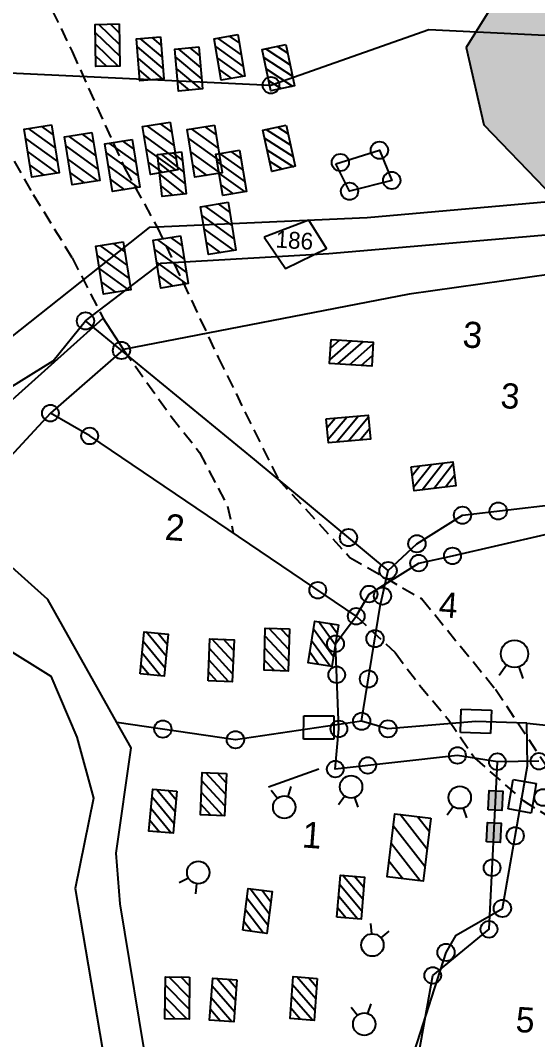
# Model space of a CAD drawing. Header units: metres. Extents: x 316291 to 322492, y 1878982 to 1885522.
# Drawn here: x 319408.6 to 319600.5, y 1882426.3 to 1882804.6 of the extents above; entities that cross this region are included whole.
import ezdxf

# ---------------------------------------------------------------- set-up
doc = ezdxf.new("R2010")
doc.units = ezdxf.units.M
doc.linetypes.add('DASHED', pattern=[0.75, 0.5, -0.25])
for name, color, linetype in [('LINE_FOOTPATH', 1, 'DASHED'), ('OFF', 1, 'Continuous'), ('OTHERS', 1, 'Continuous'), ('POLY_HATCH', 12, 'Continuous'), ('POLY_PARCEL', 6, 'Continuous'), ('POLY_ROAD', 30, 'Continuous'), ('POLY_WATER', 4, 'Continuous'), ('SYM_STONE', 1, 'Continuous'), ('SYM_WELL', 1, 'Continuous'), ('TEXT_PARCEL', 7, 'Continuous')]:
    doc.layers.add(name, color=color, linetype=linetype)
doc.styles.add('TEXT_MAP', font='')
doc.styles.get('TEXT_MAP').set_extended_font_data('Kruti Dev 050')

# ---------------------------------------------------------------- blocks, each defined once
blk = doc.blocks.new('MOTWELL')
for points in [[(-1.54, 2.96), (-0.8, 1.55)], [(1.54, 2.96), (0.8, 1.55)]]:
    blk.add_lwpolyline(points)
blk.add_circle((0, 0), 1.74)
blk = doc.blocks.new('STONE')
blk.add_circle((0, 0), 0.851)
blk = doc.blocks.new('STONESQUARE')
at = {"layer": 'SYM_STONE'}
for p, q in [((-1.036, 0.805), (1.036, 0.805)), ((-1.036, -0.805), (-1.036, 0.805)), ((1.036, 0.805), (1.036, -0.805)), ((1.036, -0.805), (-1.036, -0.805))]:
    blk.add_line(p, q, dxfattribs=at)
blk = doc.blocks.new('STONESQUAREFILLED')
blk.add_hatch(color=256).paths.add_polyline_path([(0.696, -0.481), (0.696, 0.481), (-0.696, 0.481), (-0.696, -0.481)])
blk.add_lwpolyline([(-0.696, 0.481), (0.696, 0.481), (0.696, -0.481), (-0.696, -0.481)], close=True)

msp = doc.modelspace()

# ---------------------------------------------------------------- hatches: boundary and pattern name
at = {"layer": 'OTHERS'}
h = msp.add_hatch(dxfattribs=at)
h.set_pattern_fill('ANSI31', color=256, scale=24.633142, angle=-88.9683, style=0)
h.set_pattern_definition([(316.03166, (321405.985, 1887009.4756), (2.137728, 2.2161315), [])])
h.paths.add_polyline_path([(319436.61, 1882787.46), (319445.56, 1882787.62), (319445.28, 1882803.26), (319436.33, 1882803.1)])
h = msp.add_hatch(dxfattribs=at)
h.set_pattern_fill('ANSI31', color=256, scale=24.633142, angle=-85.1482, style=0)
h.set_pattern_definition([(319.85177, (321136.6953, 1887125.9954), (1.9853307, 2.3536317), [])])
h.paths.add_polyline_path([(319452.98, 1882782.15), (319461.91, 1882782.91), (319460.58, 1882798.49), (319451.66, 1882797.73)])
h = msp.add_hatch(dxfattribs=at)
h.set_pattern_fill('ANSI31', color=256, scale=24.633142, angle=-80.2367, style=0)
h.set_pattern_definition([(324.76326, (320788.7617, 1887254.4296), (1.7765304, 2.5149672), [])])
h.paths.add_polyline_path([(319483.14, 1882782.38), (319491.96, 1882783.9), (319489.31, 1882799.31), (319480.48, 1882797.79)])
h = msp.add_hatch(dxfattribs=at)
h.set_pattern_fill('ANSI31', color=256, scale=24.633142, angle=-84.6581, style=0)
h.set_pattern_definition([(320.34188, (321113.8166, 1887136.3927), (1.965125, 2.3705282), [])])
h.paths.add_polyline_path([(319467.32, 1882778.31), (319476.24, 1882779.14), (319474.78, 1882794.71), (319465.87, 1882793.88)])
h = msp.add_hatch(dxfattribs=at)
h.set_pattern_fill('ANSI31', color=256, scale=24.633142, angle=-78.4686, style=0)
h.set_pattern_definition([(326.531384, (320668.5378, 1887288.6634), (1.698086, 2.568584), [])])
h.paths.add_polyline_path([(319501.52, 1882778.46), (319510.29, 1882780.25), (319507.17, 1882795.57), (319498.39, 1882793.78)])
h = msp.add_hatch(dxfattribs=at)
h.set_pattern_fill('ANSI31', color=256, scale=28.348884, angle=-80.8359, style=0)
h.set_pattern_definition([(324.16406, (320969.214, 1887877.035), (2.0746647, 2.8727934), [])])
h.paths.add_polyline_path([(319412.9, 1882746.4), (319423.08, 1882748.05), (319420.21, 1882765.81), (319410.04, 1882764.17)])
h = msp.add_hatch(dxfattribs=at)
h.set_pattern_fill('ANSI31', color=256, scale=28.348884, angle=-80.8359, style=0)
h.set_pattern_definition([(324.16406, (321013.1617, 1887878.042), (2.0746647, 2.8727934), [])])
h.paths.add_polyline_path([(319456.85, 1882747.41), (319467.03, 1882749.05), (319464.16, 1882766.82), (319453.99, 1882765.18)])
h = msp.add_hatch(dxfattribs=at)
h.set_pattern_fill('ANSI31', color=256, scale=28.348884, angle=-80.8359, style=0)
h.set_pattern_definition([(324.16406, (321029.6237, 1887876.9584), (2.0746647, 2.8727934), [])])
h.paths.add_polyline_path([(319473.31, 1882746.33), (319483.49, 1882747.97), (319480.62, 1882765.74), (319470.45, 1882764.1)])
h = msp.add_hatch(dxfattribs=at)
h.set_pattern_fill('ANSI31', color=256, scale=24.633142, angle=-77.683, style=0)
h.set_pattern_definition([(327.31704, (320606.933, 1887274.288), (1.6627063, 2.5916265), [])])
h.paths.add_polyline_path([(319501.87, 1882748.51), (319510.62, 1882750.42), (319507.28, 1882765.7), (319498.53, 1882763.79)])
h = msp.add_hatch(dxfattribs=at)
h.set_pattern_fill('ANSI31', color=256, scale=28.348884, angle=-80.8359, style=0)
h.set_pattern_definition([(324.16406, (320984.19, 1887874.174), (2.0746647, 2.8727934), [])])
h.paths.add_polyline_path([(319427.88, 1882743.54), (319438.06, 1882745.18), (319435.19, 1882762.95), (319425.01, 1882761.31)])
h = msp.add_hatch(dxfattribs=at)
h.set_pattern_fill('ANSI31', color=256, scale=28.348884, angle=-80.8359, style=0)
h.set_pattern_definition([(324.16406, (320999.1298, 1887871.6437), (2.0746647, 2.8727934), [])])
h.paths.add_polyline_path([(319442.82, 1882741.01), (319453, 1882742.65), (319450.13, 1882760.42), (319439.95, 1882758.78)])
h = msp.add_hatch(dxfattribs=at)
h.set_pattern_fill('ANSI31', color=256, scale=24.633142, angle=-83.5917, style=0)
h.set_pattern_definition([(321.40828, (321026.3572, 1887127.1803), (1.9206666, 2.4066906), [])])
h.paths.add_polyline_path([(319461.26, 1882739.2), (319470.16, 1882740.2), (319468.41, 1882755.75), (319459.51, 1882754.75)])
h = msp.add_hatch(dxfattribs=at)
h.set_pattern_fill('ANSI31', color=256, scale=24.633142, angle=-80.4738, style=0)
h.set_pattern_definition([(324.52624, (320807.8463, 1887206.168), (1.786919, 2.5075966), [])])
h.paths.add_polyline_path([(319483.73, 1882739.56), (319492.57, 1882741.04), (319489.98, 1882756.47), (319481.14, 1882754.98)])
h = msp.add_hatch(dxfattribs=at)
h.set_pattern_fill('ANSI31', color=256, scale=28.348884, angle=-80.8359, style=0)
h.set_pattern_definition([(324.16406, (321034.6676, 1887848.2754), (2.0746647, 2.8727934), [])])
h.paths.add_polyline_path([(319478.36, 1882717.64), (319488.53, 1882719.29), (319485.67, 1882737.05), (319475.49, 1882735.41)])
h = msp.add_hatch(dxfattribs=at)
h.set_pattern_fill('ANSI31', color=256, scale=28.348884, angle=-80.8359, style=0)
h.set_pattern_definition([(324.16406, (321017.055, 1887835.8756), (2.0746647, 2.8727934), [])])
h.paths.add_polyline_path([(319460.74, 1882705.24), (319470.92, 1882706.89), (319468.06, 1882724.65), (319457.88, 1882723.01)])
h = msp.add_hatch(dxfattribs=at)
h.set_pattern_fill('ANSI31', color=256, scale=28.348884, angle=-80.8359, style=0)
h.set_pattern_definition([(324.16406, (320995.771, 1887833.5933), (2.0746647, 2.8727934), [])])
h.paths.add_polyline_path([(319439.46, 1882702.96), (319449.64, 1882704.6), (319446.77, 1882722.37), (319436.59, 1882720.73)])
h = msp.add_hatch(dxfattribs=at)
h.set_pattern_fill('ANSI31', color=256, scale=24.633142, angle=-3.6673, style=0)
h.set_pattern_definition([(41.33272, (315492.4645, 1884984.8672), (-2.0335602, 2.3120885), [])])
h.paths.add_polyline_path([(319538.96, 1882676.24), (319539.53, 1882685.18), (319523.93, 1882686.18), (319523.35, 1882677.24)])
h = msp.add_hatch(dxfattribs=at)
h.set_pattern_fill('ANSI31', color=256, scale=24.633142, angle=5.1618, style=0)
h.set_pattern_definition([(50.161816, (315185.6197, 1884309.3307), (-2.3643406, 1.9725653), [])])
h.paths.add_polyline_path([(319538.51, 1882649.15), (319537.71, 1882658.07), (319522.13, 1882656.66), (319522.94, 1882647.74)])
h = msp.add_hatch(dxfattribs=at)
h.set_pattern_fill('ANSI31', color=256, scale=24.633142, angle=7.0073, style=0)
h.set_pattern_definition([(52.00733, (315166.0865, 1884151.0007), (-2.4266402, 1.895399), [])])
h.paths.add_polyline_path([(319570.19, 1882631.86), (319569.09, 1882640.75), (319553.57, 1882638.85), (319554.66, 1882629.96)])
h = msp.add_hatch(dxfattribs=at)
h.set_pattern_fill('ANSI31', color=256, scale=24.633142, angle=-99.0587, style=0)
h.set_pattern_definition([(305.94135, (322193.99, 1886377.8446), (2.4929303, 1.8073236), [])])
h.paths.add_polyline_path([(319515.38, 1882566.17), (319524.22, 1882564.76), (319526.68, 1882580.2), (319517.84, 1882581.61)])
h = msp.add_hatch(dxfattribs=at)
h.set_pattern_fill('ANSI31', color=256, scale=24.633142, angle=84.4072, style=0)
h.set_pattern_definition([(129.407186, (317020.1958, 1878610.1302), (-2.3791118, -1.9547243), [])])
h.paths.add_polyline_path([(319463.48, 1882576.77), (319454.57, 1882577.64), (319453.04, 1882562.08), (319461.96, 1882561.2)])
h = msp.add_hatch(dxfattribs=at)
h.set_pattern_fill('ANSI31', color=256, scale=24.633142, angle=-91.6836, style=0)
h.set_pattern_definition([(313.31644, (321666.1836, 1886687.331), (2.24031, 2.1123757), [])])
h.paths.add_polyline_path([(319499.01, 1882563.35), (319507.97, 1882563.08), (319508.43, 1882578.72), (319499.47, 1882578.98)])
h = msp.add_hatch(dxfattribs=at)
h.set_pattern_fill('ANSI31', color=256, scale=24.633142, angle=87.5606, style=0)
h.set_pattern_definition([(132.56058, (317266.52, 1878479.6643), (-2.2679816, -2.0826377), [])])
h.paths.add_polyline_path([(319487.91, 1882574.7), (319478.96, 1882575.08), (319478.29, 1882559.46), (319487.24, 1882559.08)])
h = msp.add_hatch(dxfattribs=at)
h.set_pattern_fill('ANSI31', color=256, scale=24.633142, angle=-92.5515, style=0)
h.set_pattern_definition([(312.44852, (321704.7932, 1886600.4357), (2.2720504, 2.078198), [])])
h.paths.add_polyline_path([(319475.4, 1882509.75), (319484.35, 1882509.35), (319485.05, 1882524.98), (319476.1, 1882525.38)])
h = msp.add_hatch(dxfattribs=at)
h.set_pattern_fill('ANSI31', color=256, scale=24.633142, angle=-95.2956, style=0)
h.set_pattern_definition([(309.70442, (321879.016, 1886482.9408), (2.3689392, 1.9670402), [])])
h.paths.add_polyline_path([(319456.34, 1882503.68), (319465.26, 1882502.85), (319466.7, 1882518.43), (319457.78, 1882519.25)])
h = msp.add_hatch(dxfattribs=at)
h.set_pattern_fill('ANSI31', color=256, scale=37.054333, angle=-96.9555, style=0)
h.set_pattern_definition([(308.04451, (323360.803, 1888364.418), (3.647685, 2.8544503), [])])
h.paths.add_polyline_path([(319544.64, 1882486.7), (319558.01, 1882485.07), (319560.86, 1882508.42), (319547.49, 1882510.05)])
h = msp.add_hatch(dxfattribs=at)
h.set_pattern_fill('ANSI31', color=256, scale=24.633142, angle=85.0871, style=0)
h.set_pattern_definition([(130.08707, (317140.2984, 1878491.223), (-2.3557498, -1.982817), [])])
h.paths.add_polyline_path([(319536.34, 1882486.57), (319527.42, 1882487.34), (319526.08, 1882471.76), (319535.01, 1882470.99)])
h = msp.add_hatch(dxfattribs=at)
h.set_pattern_fill('ANSI31', color=256, scale=24.633142, angle=82.5848, style=0)
h.set_pattern_definition([(127.58483, (316933.8586, 1878594.277), (-2.4400702, -1.8780781), [])])
h.paths.add_polyline_path([(319502.05, 1882481.21), (319493.17, 1882482.37), (319491.15, 1882466.86), (319500.03, 1882465.7)])
h = msp.add_hatch(dxfattribs=at)
h.set_pattern_fill('ANSI31', color=256, scale=24.633142, angle=-90.4706, style=0)
h.set_pattern_definition([(314.52941, (321541.6702, 1886602.8575), (2.195092, 2.1593266), [])])
h.paths.add_polyline_path([(319462.28, 1882433.92), (319471.24, 1882433.85), (319471.37, 1882449.49), (319462.41, 1882449.56)])
h = msp.add_hatch(dxfattribs=at)
h.set_pattern_fill('ANSI31', color=256, scale=24.633142, angle=-94.2893, style=0)
h.set_pattern_definition([(310.71072, (321831.2447, 1886454.7178), (2.334028, 2.0083409), [])])
h.paths.add_polyline_path([(319478.83, 1882433.52), (319487.76, 1882432.85), (319488.93, 1882448.45), (319480, 1882449.12)])
h = msp.add_hatch(dxfattribs=at)
h.set_pattern_fill('ANSI31', color=256, scale=24.633142, angle=-94.2893, style=0)
h.set_pattern_definition([(310.71072, (321861.1013, 1886455.236), (2.334028, 2.0083409), [])])
h.paths.add_polyline_path([(319508.68, 1882434.04), (319517.62, 1882433.37), (319518.79, 1882448.97), (319509.85, 1882449.64)])
at = {"layer": 'POLY_HATCH', "ltscale": 10}
h = msp.add_hatch(dxfattribs=at)
h.set_pattern_fill('ZIGZAG', color=256, scale=5.378167, angle=-4.2893, style=0)
h.set_pattern_definition([(355.7107, (317327.343, 1881245.552), (18.30498, 15.75073), [17.07568, -17.07568]), (85.7107, (317344.371, 1881244.275), (-15.75073, 18.30498), [17.07568, -17.07568])])
h.paths.add_polyline_path([(319666.23, 1882839.15), (319613.33, 1882834.22), (319591.41, 1882822.56), (319573.95, 1882794.5), (319580.55, 1882765.77), (319603.21, 1882742.28), (319621.48, 1882738.7), (319644.97, 1882746.2), (319665.43, 1882758.79), (319673.93, 1882775.95), (319657.98, 1882794.65), (319652.58, 1882810.71), (319668.29, 1882821.5)])
h.paths.add_polyline_path([(319439.14, 1882928.62), (319405.23, 1882973.12), (319408.65, 1883014.82), (319422.19, 1883035.66), (319486.08, 1883026.14), (319534.05, 1883017.23), (319589.04, 1883011.33), (319604.57, 1883007.22), (319602.34, 1882991.43), (319606.79, 1882973.96), (319611.54, 1882956.46), (319618.3, 1882942.07), (319614.64, 1882922.85), (319618.19, 1882905.15), (319622.58, 1882886.8), (319634.9, 1882871.69), (319645, 1882858.53), (319641.9, 1882850.78), (319615.15, 1882846.88), (319579.06, 1882840.73), (319565.14, 1882854.18), (319546.34, 1882873.61), (319533.57, 1882886.68), (319536.18, 1882911.6), (319550.12, 1882933.89), (319577.16, 1882945.45), (319575.2, 1882956.83), (319554.25, 1882955.44), (319510.75, 1882945.12), (319463.05, 1882933.92)])
h.paths.add_polyline_path([(318903, 1881851.64), (318906.7, 1881856.87), (318915.67, 1881858.77), (318916.95, 1881869.71), (318911.66, 1881883.7), (318913.06, 1881901.24), (318924.04, 1881923.76), (318925.86, 1881934.47), (318943.03, 1881939.06), (318953.79, 1881941.56), (318947.42, 1881953.43), (318939.52, 1881969.47), (318937.18, 1881988.57), (318938.02, 1881998.62), (318943.15, 1882009.26), (318957, 1882018.7), (318985.48, 1882029.24), (318995.33, 1882036.77), (318984.14, 1882050.66), (318986.22, 1882077.16), (319003.84, 1882097.52), (319001.25, 1882105.8), (318985.55, 1882120.95), (318986.62, 1882143.84), (319001.47, 1882161.48), (319016.31, 1882169.37), (319019.46, 1882175.75), (318999.9, 1882183.46), (318989.32, 1882198.22), (318989.02, 1882214.97), (318987.51, 1882232.91), (318990.67, 1882254.18), (318993.68, 1882263.69), (319003.13, 1882278.06), (319015.76, 1882288.32), (319028.79, 1882298.92), (319025.42, 1882314.06), (319021.3, 1882324.11), (319028.03, 1882346.4), (319037.38, 1882366.83), (319045.71, 1882373.74), (319054.2, 1882382.66), (319062.05, 1882395.31), (319054.43, 1882407.82), (319047.1, 1882421.61), (319060.58, 1882443.2), (319082.51, 1882454.79), (319105, 1882466.52), (319126.95, 1882470.94), (319151, 1882476.49), (319170.25, 1882474.49), (319189.42, 1882468.83), (319206.26, 1882456.72), (319223.34, 1882445.33), (319239.2, 1882432.38), (319240.78, 1882420.31), (319239.34, 1882409.76), (319249.29, 1882406.26), (319258.05, 1882399.17), (319259.49, 1882385.28), (319259.79, 1882370.92), (319259.81, 1882365.04), (319265.12, 1882370.89), (319297.57, 1882375.62), (319305.37, 1882377.79), (319318.11, 1882369.85), (319338.35, 1882366.31), (319351.93, 1882362.17), (319364.23, 1882355.73), (319370.53, 1882347.73), (319374.94, 1882339.12), (319381.33, 1882329.82), (319387.97, 1882319.03), (319394.73, 1882307.5), (319401.77, 1882294.66), (319407.42, 1882280.45), (319414.03, 1882271.68), (319412.21, 1882260.98), (319411.02, 1882248.75), (319404.67, 1882238.93), (319400.38, 1882229.52), (319416.94, 1882223.49), (319435.87, 1882222.08), (319454.89, 1882221.75), (319465.58, 1882218.38), (319474.07, 1882210.2), (319480.54, 1882199.61), (319479.71, 1882194.71), (319488.73, 1882200.83), (319502.07, 1882200.94), (319516.09, 1882200.25), (319531.99, 1882200.16), (319546.89, 1882198.86), (319560.57, 1882191.22), (319574.41, 1882183.2), (319581.25, 1882175.15), (319586.26, 1882159.7), (319609.37, 1882140.06), (319609.27, 1882123.33), (319611.72, 1882102.08), (319630.47, 1882052.61), (319641.65, 1882023.14), (319625.41, 1881990.08), (319602.13, 1881958.68), (319581.7, 1881915), (319552.87, 1881930.35), (319488.86, 1881953.99), (319436.75, 1881975.6), (319396.4, 1882033.25), (319340.86, 1882084.51), (319333.36, 1882122.74), (319311.54, 1882156.02), (319288.6, 1882169.42), (319280.33, 1882207.34), (319248.96, 1882254.14), (319214.28, 1882301.95), (319183.28, 1882353.62), (319165.3, 1882382.85), (319126.72, 1882393.73), (319120.65, 1882345.51), (319113.34, 1882330.99), (319110.45, 1882315.01), (319125.02, 1882285.66), (319119.07, 1882254.09), (319112.21, 1882220.32), (319125.3, 1882196.36), (319118.54, 1882153.92), (319100.26, 1882113.85), (319093.21, 1882082.74), (319055.36, 1882043.01), (319043.3, 1882010.38), (319005.73, 1881974.4), (318998.12, 1881950.24), (319001.66, 1881930.25), (318974.45, 1881901.78), (318951.69, 1881872.22), (318952.37, 1881853.71), (318943.44, 1881842.7), (318929.43, 1881849.4), (318913.79, 1881847.3), (318906.89, 1881845.44)])
h.paths.add_polyline_path([(318432.45, 1882009.59), (318394.4, 1882043.13), (318379.84, 1882080.69), (318369.1, 1882119.13), (318370.99, 1882140.41), (318386.51, 1882165.88), (318422.24, 1882174.78), (318448.32, 1882171.08), (318431.53, 1882205.92), (318379.4, 1882202.31), (318379.11, 1882248.65), (318387.86, 1882268.83), (318427.52, 1882283.81), (318450.46, 1882300.03), (318469.68, 1882297.43), (318482.53, 1882310.36), (318480.93, 1882323.8), (318487.25, 1882342.43), (318515.97, 1882350.7), (318541.45, 1882362.1), (318558.82, 1882360.1), (318572.52, 1882382.35), (318593.62, 1882389.45), (318608.79, 1882394.69), (318621.45, 1882389.68), (318626.21, 1882418.27), (318628.41, 1882436.06), (318616.31, 1882471.7), (318632.02, 1882491.95), (318648.76, 1882510.37), (318666.96, 1882525.22), (318689.3, 1882556.55), (318716.44, 1882582.3), (318742.57, 1882579.18), (318770.36, 1882590.41), (318796.57, 1882588.45), (318804.8, 1882586.09), (318833.28, 1882583.38), (318842.05, 1882572.88), (318838.13, 1882547.7), (318835.6, 1882517.78), (318822.39, 1882507.77), (318828.43, 1882491.69), (318849.04, 1882476.83), (318861.43, 1882452.74), (318864.04, 1882421.86), (318857.03, 1882394.02), (318850.9, 1882385.79), (318882.98, 1882377.02), (318900.6, 1882353.11), (318910.83, 1882323.4), (318907.56, 1882306.85), (318899.02, 1882289.55), (318898.1, 1882273.41), (318888.45, 1882256.76), (318920.64, 1882257.24), (318927.3, 1882241.69), (318930.2, 1882222.37), (318927.92, 1882195.9), (318913.16, 1882165.17), (318937.6, 1882139.6), (318943.32, 1882127.01), (318936.79, 1882105.5), (318921.26, 1882080.03), (318887.54, 1882066.93), (318863.14, 1882069.92), (318853.56, 1882061.95), (318875.27, 1882053.96), (318893.96, 1882044.45), (318902.84, 1882027.57), (318906.18, 1882006.48), (318895.84, 1882003.78), (318882.53, 1882000.15), (318877.92, 1881988.91), (318853.23, 1881980.34), (318847.51, 1881969.77), (318852.12, 1881957.85), (318879.85, 1881952.87), (318894.71, 1881938.44), (318890.6, 1881918.49), (318874.93, 1881898.82), (318855.34, 1881888.71), (318852.96, 1881880.2), (318879.37, 1881873.01), (318899.23, 1881855.89), (318901.24, 1881839.48), (318896.92, 1881829.7), (318889.91, 1881811.54), (318876.84, 1881796.44), (318872.43, 1881793.07), (318865.66, 1881797.83), (318878.55, 1881825.34), (318882.77, 1881835.93), (318873.76, 1881850.29), (318841.39, 1881868.99), (318846.27, 1881900.8), (318844.72, 1881930.69), (318836.61, 1881954.6), (318842.98, 1881984.08), (318849.66, 1882002.81), (318836.65, 1882023.01), (318815.11, 1882045.52), (318816.35, 1882075.57), (318824.02, 1882087.76), (318822.66, 1882115.22), (318811.7, 1882140.64), (318796.86, 1882148.78), (318796.92, 1882173), (318801.45, 1882195.22), (318799.19, 1882218.13), (318794.84, 1882240.28), (318789.12, 1882264.01), (318798.99, 1882288.23), (318801.56, 1882308.93), (318795.18, 1882331.23), (318784.39, 1882351.46), (318797.23, 1882375.83), (318807.15, 1882400.78), (318803.25, 1882426.41), (318795.77, 1882451.38), (318784.62, 1882471.63), (318771.22, 1882484.29), (318768.99, 1882495.18), (318762.25, 1882502.9), (318743.63, 1882497.64), (318726.45, 1882486.91), (318721.46, 1882473.41), (318716.39, 1882456.41), (318718.43, 1882450.34), (318705.67, 1882441.87), (318694.05, 1882431.27), (318696.4, 1882414.45), (318694.35, 1882398.15), (318686.32, 1882381.19), (318676.44, 1882364.18), (318664.89, 1882344.7), (318652.25, 1882325.49), (318646.09, 1882308.05), (318637.84, 1882271.47), (318623.51, 1882254.42), (318606.05, 1882235.02), (318603.4, 1882203.42), (318592.53, 1882187.96), (318564.85, 1882178.02), (318559.88, 1882157.31), (318572.67, 1882134.16), (318578.37, 1882112.65), (318564.09, 1882091.35), (318554.21, 1882066.94), (318551.83, 1882036.42), (318551.91, 1882006.65), (318552.92, 1881986.78), (318546.31, 1881981.36), (318520.56, 1881996.98), (318491.96, 1882009.29), (318462.66, 1882019.63)])

# ---------------------------------------------------------------- linework, layer by layer
at = {"layer": 'LINE_FOOTPATH', "ltscale": 10}
for points in [[(319363.96, 1883017.92), (319374.49, 1882945.72), (319375.41, 1882928.85), (319385.19, 1882899.5), (319391.04, 1882871.69), (319407.46, 1882835.31), (319427.79, 1882793.04), (319447.41, 1882749.58), (319459.36, 1882727.86), (319482, 1882679.49), (319504.26, 1882634.3), (319530.9, 1882605.22), (319557.61, 1882589.84), (319584.83, 1882556.39), (319608.46, 1882520.71), (319641.69, 1882501.11), (319644.74, 1882498.37)], [(319387.59, 1882786), (319398.83, 1882765.3), (319413.35, 1882739.99), (319427.84, 1882716.48), (319439.32, 1882694.07)], [(319446.88, 1882682.43), (319464.58, 1882657.53), (319475.1, 1882644.2), (319485.47, 1882624.28), (319487.62, 1882614.27)], [(319533.23, 1882583.41), (319547.64, 1882569.9), (319556.74, 1882557.87), (319567.59, 1882544.82), (319577.16, 1882530.74), (319595.18, 1882515.02), (319623.87, 1882496.85), (319643.96, 1882480.46), (319671.08, 1882465.7), (319687.54, 1882453.47), (319701.64, 1882446.2), (319724.78, 1882430.51), (319754.64, 1882416.17), (319779.33, 1882405.47), (319808.5, 1882389.97)]]:
    msp.add_lwpolyline(points, dxfattribs=at)
at = {"layer": 'OFF'}
msp.add_lwpolyline([(319446.88, 1882682.43), (319439.32, 1882694.07)], dxfattribs=at)
at = {"layer": 'OTHERS'}
for points in [[(319445.28, 1882803.26), (319445.56, 1882787.62), (319436.61, 1882787.46), (319436.33, 1882803.1)], [(319460.58, 1882798.49), (319461.91, 1882782.91), (319452.98, 1882782.15), (319451.66, 1882797.73)], [(319489.31, 1882799.31), (319491.96, 1882783.9), (319483.14, 1882782.38), (319480.48, 1882797.79)], [(319474.78, 1882794.71), (319476.24, 1882779.14), (319467.32, 1882778.31), (319465.87, 1882793.88)], [(319507.17, 1882795.57), (319510.29, 1882780.25), (319501.52, 1882778.46), (319498.39, 1882793.78)], [(319420.21, 1882765.81), (319423.08, 1882748.05), (319412.9, 1882746.4), (319410.04, 1882764.17)], [(319464.16, 1882766.82), (319467.03, 1882749.05), (319456.85, 1882747.41), (319453.99, 1882765.18)], [(319480.62, 1882765.74), (319483.49, 1882747.97), (319473.31, 1882746.33), (319470.45, 1882764.1)], [(319507.28, 1882765.7), (319510.62, 1882750.42), (319501.87, 1882748.51), (319498.53, 1882763.79)], [(319435.19, 1882762.95), (319438.06, 1882745.18), (319427.88, 1882743.54), (319425.01, 1882761.31)], [(319450.13, 1882760.42), (319453, 1882742.65), (319442.82, 1882741.01), (319439.95, 1882758.78)], [(319468.41, 1882755.75), (319470.16, 1882740.2), (319461.26, 1882739.2), (319459.51, 1882754.75)], [(319489.98, 1882756.47), (319492.57, 1882741.04), (319483.73, 1882739.56), (319481.14, 1882754.98)], [(319485.67, 1882737.05), (319488.53, 1882719.29), (319478.36, 1882717.64), (319475.49, 1882735.41)], [(319468.06, 1882724.65), (319470.92, 1882706.89), (319460.74, 1882705.24), (319457.88, 1882723.01)], [(319446.77, 1882722.37), (319449.64, 1882704.6), (319439.46, 1882702.96), (319436.59, 1882720.73)], [(319523.93, 1882686.18), (319539.53, 1882685.18), (319538.96, 1882676.24), (319523.35, 1882677.24)], [(319522.13, 1882656.66), (319537.71, 1882658.07), (319538.51, 1882649.15), (319522.94, 1882647.74)], [(319553.57, 1882638.85), (319569.09, 1882640.75), (319570.19, 1882631.86), (319554.66, 1882629.96)], [(319526.68, 1882580.2), (319524.22, 1882564.76), (319515.38, 1882566.17), (319517.84, 1882581.61)], [(319453.04, 1882562.08), (319454.57, 1882577.64), (319463.48, 1882576.77), (319461.96, 1882561.2)], [(319508.43, 1882578.72), (319507.97, 1882563.08), (319499.01, 1882563.35), (319499.47, 1882578.98)], [(319478.29, 1882559.46), (319478.96, 1882575.08), (319487.91, 1882574.7), (319487.24, 1882559.08)], [(319485.05, 1882524.98), (319484.35, 1882509.35), (319475.4, 1882509.75), (319476.1, 1882525.38)], [(319466.7, 1882518.43), (319465.26, 1882502.85), (319456.34, 1882503.68), (319457.78, 1882519.25)], [(319560.86, 1882508.42), (319558.01, 1882485.07), (319544.64, 1882486.7), (319547.49, 1882510.05)], [(319526.08, 1882471.76), (319527.42, 1882487.34), (319536.34, 1882486.57), (319535.01, 1882470.99)], [(319491.15, 1882466.86), (319493.17, 1882482.37), (319502.05, 1882481.21), (319500.03, 1882465.7)], [(319471.37, 1882449.49), (319471.24, 1882433.85), (319462.28, 1882433.92), (319462.41, 1882449.56)], [(319488.93, 1882448.45), (319487.76, 1882432.85), (319478.83, 1882433.52), (319480, 1882449.12)], [(319518.79, 1882448.97), (319517.62, 1882433.37), (319508.68, 1882434.04), (319509.85, 1882449.64)]]:
    msp.add_lwpolyline(points, close=True, dxfattribs=at)
at = {"layer": 'POLY_HATCH', "ltscale": 10}
msp.add_lwpolyline([(319666.23, 1882839.15), (319613.33, 1882834.22), (319591.41, 1882822.56), (319573.95, 1882794.5), (319580.55, 1882765.77), (319603.21, 1882742.28), (319621.48, 1882738.7), (319644.97, 1882746.2), (319665.43, 1882758.79), (319673.93, 1882775.95), (319657.98, 1882794.65), (319652.58, 1882810.71), (319668.29, 1882821.5)], close=True, dxfattribs=at)
at = {"layer": 'POLY_PARCEL'}
for points in [[(319386.35, 1882646.51), (319371.7, 1882660.74), (319358, 1882654.35), (319269.81, 1882728.9), (319238.6, 1882736.56), (319250.41, 1882747.73), (319274.01, 1882752.24), (319329.23, 1882762.99), (319372.95, 1882786.6), (319501.58, 1882780.52), (319560.16, 1882801.24), (319633.78, 1882797.63)], [(319676.02, 1882782.18), (319674.33, 1882775.15), (319656.52, 1882756.95), (319623.07, 1882712.85), (319552.87, 1882702.9), (319446.88, 1882682.43)], [(319545.05, 1882600.39), (319495.45, 1882641.63), (319432.79, 1882693.02)], [(319533.23, 1882583.41), (319434.34, 1882650.32), (319419.77, 1882658.79)], [(319533.23, 1882583.41), (319537.96, 1882591.66), (319556.39, 1882603.14), (319568.94, 1882605.82), (319620.54, 1882617.75), (319650.38, 1882638.01), (319660.06, 1882629.44), (319693.86, 1882623.18), (319715.51, 1882610.55), (319713.23, 1882595.61), (319704.83, 1882596.54), (319697.9, 1882592.7), (319694.34, 1882585.39), (319688.14, 1882582.86)], [(319545.05, 1882600.39), (319555.75, 1882610.31), (319572.64, 1882620.91), (319606.47, 1882624.88), (319641.42, 1882628.39), (319665.83, 1882636.87)], [(319535.23, 1882544.42), (319542.14, 1882587.21), (319545.05, 1882600.39)], [(319585.59, 1882529.43), (319570.76, 1882531.74), (319525.45, 1882526.7), (319526.79, 1882541.57), (319525.53, 1882573.2), (319533.23, 1882583.41)], [(319535.23, 1882544.42), (319488.42, 1882537.57), (319444.43, 1882544.01)], [(319483.04, 1882376.66), (319511.05, 1882391.53), (319554.83, 1882421.94), (319566.53, 1882458.64), (319570.25, 1882465.09), (319587.46, 1882474.95), (319596.75, 1882527.89), (319596.51, 1882543.71)], [(319596.51, 1882543.71), (319577.63, 1882544.35), (319545, 1882541.62), (319535.23, 1882544.42)], [(319596.51, 1882543.71), (319613.02, 1882541.95)], [(319489.46, 1882357.45), (319520.39, 1882376.15), (319554.46, 1882409.92), (319561.6, 1882450.09), (319582.48, 1882467.2), (319585.59, 1882529.43)], [(319601.01, 1882529.57), (319585.59, 1882529.43)]]:
    msp.add_lwpolyline(points, dxfattribs=at)
for points in [[(319525.61, 1882751.28), (319541.81, 1882756.39), (319546.41, 1882745.17), (319530.73, 1882741.16)], [(319499.12, 1882724.11), (319506.94, 1882712.5), (319522.16, 1882719.86), (319515.62, 1882730.43)]]:
    msp.add_lwpolyline(points, close=True, dxfattribs=at)
at = {"layer": 'POLY_PARCEL', "ltscale": 10}
msp.add_lwpolyline([(319519.33, 1882526.6), (319500.64, 1882519.94)], dxfattribs=at)
at = {"layer": 'POLY_ROAD'}
for points in [[(319676.57, 1882759.27), (319638.15, 1882740.17), (319537.26, 1882731.27), (319456.4, 1882727.73), (319397.06, 1882680.72)], [(319432.79, 1882693.02), (319460.9, 1882714.5), (319523.09, 1882718.07), (319643.72, 1882728.5), (319655.59, 1882734.74), (319671.13, 1882745.74)], [(319444.43, 1882544.01), (319418.86, 1882589.67), (319396.86, 1882609.29), (319381.07, 1882645.86), (319400.82, 1882665.78), (319420.84, 1882678.27), (319432.79, 1882693.02)], [(319382.99, 1882584.21), (319419.89, 1882561.19), (319429.58, 1882538.52), (319435.71, 1882515.84), (319428.94, 1882482.32), (319433.81, 1882453.97), (319439.24, 1882422.01), (319445.33, 1882406.19)], [(319483.04, 1882376.66), (319481.95, 1882378.21), (319456.12, 1882412.79), (319445.67, 1882476.68), (319444.2, 1882495.44), (319449.74, 1882534.54), (319444.43, 1882544.01)]]:
    msp.add_lwpolyline(points, dxfattribs=at)
at = {"layer": 'POLY_WATER'}
for points in [[(319386.35, 1882646.51), (319439.32, 1882694.07)], [(319446.88, 1882682.43), (319419.77, 1882658.79)], [(319419.77, 1882658.79), (319391.16, 1882627.85), (319372.74, 1882609.64)]]:
    msp.add_lwpolyline(points, dxfattribs=at)

# ---------------------------------------------------------------- block references
at = {"layer": 'SYM_STONE'}
for name, p, xscale, yscale, zscale, rotation in [('STONE', (319501.58, 1882780.52), 3.639599198251426, 3.639599198251426, 3.639599198251426, 356.095985405272), ('STONE', (319541.81, 1882756.39), 3.764716826507651, 3.764716826507651, 3.764716826507651, 355.7107211870309), ('STONE', (319527.33, 1882751.83), 3.764716826507651, 3.764716826507651, 3.764716826507651, 355.7107211870309), ('STONE', (319546.41, 1882745.17), 3.764716826507651, 3.764716826507651, 3.764716826507651, 355.7107211870309), ('STONE', (319530.73, 1882741.16), 3.764716826507651, 3.764716826507651, 3.764716826507651, 355.7107211870309), ('STONE', (319432.79, 1882693.02), 3.764716826507651, 3.764716826507651, 3.764716826507651, 355.7107211870309), ('STONE', (319446.14, 1882682.08), 3.764716826507651, 3.764716826507651, 3.764716826507651, 355.7107211870309), ('STONE', (319419.77, 1882658.79), 3.639599198251426, 3.639599198251426, 3.639599198251426, 356.095985405272), ('STONE', (319434.34, 1882650.32), 3.639599198251426, 3.639599198251426, 3.639599198251426, 356.095985405272), ('STONE', (319585.89, 1882622.47), 3.764716826507651, 3.764716826507651, 3.764716826507651, 355.7107211870309), ('STONE', (319572.64, 1882620.91), 3.764716826507651, 3.764716826507651, 3.764716826507651, 355.7107211870309), ('STONE', (319530.35, 1882612.61), 3.764716826507651, 3.764716826507651, 3.764716826507651, 355.7107211870309), ('STONE', (319555.75, 1882610.31), 3.764716826507651, 3.764716826507651, 3.764716826507651, 355.7107211870309), ('STONE', (319568.94, 1882605.82), 3.639599198251426, 3.639599198251426, 3.639599198251426, 356.095985405272), ('STONE', (319545.05, 1882600.39), 3.764716826507651, 3.764716826507651, 3.764716826507651, 355.7107211870309), ('STONE', (319556.39, 1882603.14), 3.639599198251426, 3.639599198251426, 3.639599198251426, 356.095985405272), ('STONE', (319518.95, 1882593.07), 3.639599198251426, 3.639599198251426, 3.639599198251426, 356.095985405272), ('STONE', (319537.96, 1882591.66), 3.639599198251426, 3.639599198251426, 3.639599198251426, 356.095985405272), ('STONE', (319542.96, 1882590.91), 3.764716826507651, 3.764716826507651, 3.764716826507651, 355.7107211870309), ('STONE', (319533.23, 1882583.41), 3.639599198251426, 3.639599198251426, 3.639599198251426, 356.095985405272), ('STONE', (319525.53, 1882573.2), 3.639599198251426, 3.639599198251426, 3.639599198251426, 356.095985405272), ('STONE', (319540.18, 1882575.1), 3.764716826507651, 3.764716826507651, 3.764716826507651, 355.7107211870309), ('STONE', (319525.99, 1882561.67), 3.639599198251426, 3.639599198251426, 3.639599198251426, 356.095985405272), ('STONE', (319537.77, 1882560.13), 3.764716826507651, 3.764716826507651, 3.764716826507651, 355.7107211870309), ('STONESQUARE', (319519.3, 1882542.09), 5.37816689501093, 5.37816689501093, 5.37816689501093, 359.8660092977725), ('STONE', (319535.23, 1882544.42), 3.764716826507651, 3.764716826507651, 3.764716826507651, 355.7107211870309), ('STONESQUARE', (319577.63, 1882544.35), 5.37816689501093, 5.37816689501093, 5.37816689501093, 358.0621684712654), ('STONE', (319461.49, 1882541.52), 3.764716826507651, 3.764716826507651, 3.764716826507651, 355.7107211870309), ('STONE', (319526.79, 1882541.57), 3.639599198251426, 3.639599198251426, 3.639599198251426, 356.095985405272), ('STONE', (319545, 1882541.62), 3.764716826507651, 3.764716826507651, 3.764716826507651, 355.7107211870309), ('STONE', (319488.42, 1882537.57), 3.764716826507651, 3.764716826507651, 3.764716826507651, 355.7107211870309), ('STONE', (319570.76, 1882531.74), 3.639599198251426, 3.639599198251426, 3.639599198251426, 356.095985405272), ('STONE', (319537.48, 1882528.04), 3.639599198251426, 3.639599198251426, 3.639599198251426, 356.095985405272), ('STONE', (319585.59, 1882529.43), 3.639599198251426, 3.639599198251426, 3.639599198251426, 356.095985405272), ('STONE', (319601.01, 1882529.57), 3.639599198251426, 3.639599198251426, 3.639599198251426, 356.095985405272), ('STONE', (319525.45, 1882526.7), 3.639599198251426, 3.639599198251426, 3.639599198251426, 356.095985405272), ('STONESQUARE', (319594.77, 1882516.61), 5.37816689501093, 5.37816689501093, 5.37816689501093, 80.05040790299866), ('STONE', (319602.44, 1882516.13), 3.639599198251426, 3.639599198251426, 3.639599198251426, 356.095985405272), ('STONE', (319592.19, 1882501.93), 3.764716826507651, 3.764716826507651, 3.764716826507651, 355.7107211870309), ('STONE', (319583.62, 1882490.04), 3.639599198251426, 3.639599198251426, 3.639599198251426, 356.095985405272), ('STONE', (319587.46, 1882474.95), 3.764716826507651, 3.764716826507651, 3.764716826507651, 355.7107211870309), ('STONE', (319582.48, 1882467.2), 3.639599198251426, 3.639599198251426, 3.639599198251426, 356.095985405272), ('STONE', (319566.53, 1882458.64), 3.764716826507651, 3.764716826507651, 3.764716826507651, 355.7107211870309), ('STONE', (319561.6, 1882450.09), 3.639599198251426, 3.639599198251426, 3.639599198251426, 356.095985405272)]:
    msp.add_blockref(name, p, dxfattribs=dict(at, xscale=xscale, yscale=yscale, zscale=zscale, rotation=rotation))
at = {"layer": 'SYM_STONE', "ltscale": 10}
for p, xscale, yscale, zscale, rotation in [((319584.87, 1882515.01), 5.199427426073466, 5.199427426073466, 5.199427426073466, 87.14236256117884), ((319584.28, 1882503.16), 5.199427426073467, 5.199427426073467, 5.199427426073467, 87.14236256118015)]:
    msp.add_blockref('STONESQUAREFILLED', p, dxfattribs=dict(at, xscale=xscale, yscale=yscale, zscale=zscale, rotation=rotation))
at = {"layer": 'SYM_WELL'}
for p, xscale, yscale, zscale, rotation in [((319591.97, 1882569.47), 2.916967655158725, 2.916967655158725, 2.916967655158725, 171.5670432026578), ((319531.29, 1882520.08), 2.396478483852728, 2.396478483852728, 2.396478483852728, 171.8855469476187), ((319506.54, 1882512.55), 2.396478483852728, 2.396478483852728, 2.396478483852728, 9.834205127891176), ((319571.62, 1882516.16), 2.396478483852728, 2.396478483852728, 2.396478483852728, 171.8855469476187), ((319474.64, 1882488.31), 2.396478483852729, 2.396478483852729, 2.396478483852729, 145.5823938920217), ((319539.21, 1882461.38), 2.396478483852729, 2.396478483852729, 2.396478483852729, 337.8600217151073), ((319536.21, 1882431.98), 2.396478483852728, 2.396478483852728, 2.396478483852728, 9.834205127891176)]:
    msp.add_blockref('MOTWELL', p, dxfattribs=dict(at, xscale=xscale, yscale=yscale, zscale=zscale, rotation=rotation))

# ---------------------------------------------------------------- texts
at = {"layer": 'TEXT_PARCEL', "style": 'TEXT_MAP'}
for s, height, rotation, p in [('186', 6.239, 356.096, (319503.14, 1882720.31)), ('3', 9.68, 355.7107, (319572.43, 1882683.3)), ('3', 9.36, 356.096, (319586.55, 1882660.74)), ('2', 9.68, 355.7107, (319462.02, 1882611.81)), ('4', 9.36, 356.096, (319563.63, 1882583.14)), ('1', 9.68, 355.7107, (319512.89, 1882497.63)), ('5', 9.36, 356.096, (319592.15, 1882429.16))]:
    msp.add_text(s, height=height, rotation=rotation, dxfattribs=at).set_placement(p)

doc.saveas('drawing.dxf')
